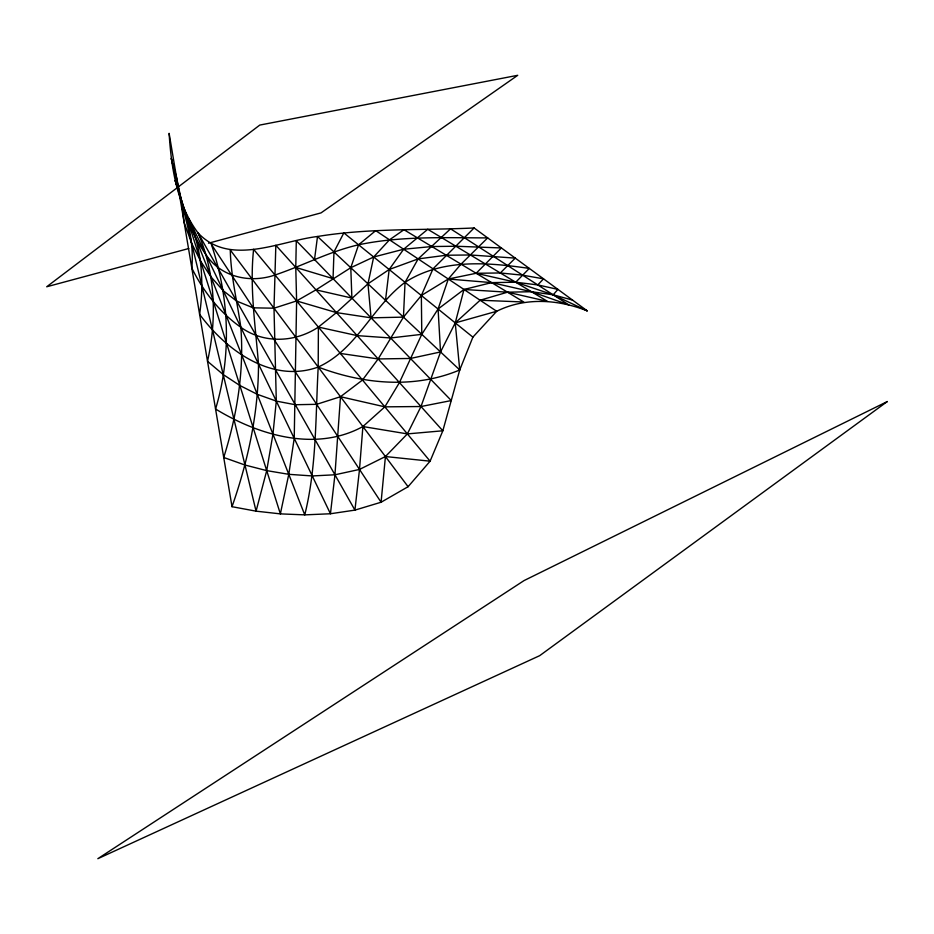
<?xml version="1.0" encoding="UTF-8"?>
<svg xmlns="http://www.w3.org/2000/svg" width="934" height="934" viewBox="0 0 934 934"><rect width="100%" height="100%" fill="white"/><g stroke="black" fill="none" stroke-linecap="round" stroke-linejoin="round"><path stroke-width="1.4" d="M572.507 300.071L553.162 294.805L531.458 291.712L491.634 282.617L463.988 289.482L455.243 322.895L459.738 369.957C414.521 389.023 363.186 384.248 318.202 367.05L318.389 327.075L336.438 312.598L367.961 283.819L389.174 269.506L418.128 258.905L446.254 255.239L470.409 254.97L515.276 258.123L500.309 272.962L476.142 273.277L448.297 279.021L421.351 295.506L403.441 317.128L378.153 358.948L362.497 380.033L340.49 396.716L316.661 404.317L295.284 404.726L276.301 401.106L257.247 394.3L239.863 385.497L223.226 374.569L207.523 361.295C217.038 318.751 215.509 273.253 198.031 232.916C176.783 204.441 171.319 167.887 169.112 133.328L232.017 506.695L256.068 511.167L280.363 513.875L304.764 514.867L330.449 513.758L354.932 510.116L381.084 502.235L408.088 486.707L430.095 461.186L442.833 430.784L459.738 369.957L472.884 337.139L496.69 311.279C525.118 297.07 558.345 299.394 587.252 310.87L474.11 227.966C421.899 230.465 369.28 227.966 317.513 236.489C279.056 241.194 229.822 266.797 198.031 232.916L354.932 510.116L359.508 469.44L362.894 426.546L384.843 406.85L399.437 382.578L421.783 334.349L438.081 309.014L448.297 279.021L461.022 264.147L487.665 237.901C444.584 237.831 401.025 235.858 358.574 244.801C329.527 251.421 303.118 265.571 275.016 275.005C250.102 283.586 220.821 277.2 205.819 254.457C194.167 238.065 186.823 219.257 180.752 200.226L304.764 514.867C316.754 466.51 315.505 416.447 318.202 367.05C356.73 349.62 372.211 306.807 405.052 282.337C442.016 258.356 487.781 262.396 529.321 268.42L515.72 282.231L491.634 282.617L448.297 279.021M318.202 367.05C271.806 383.792 225.935 350.215 199.607 314.314C204.336 282.045 201.791 248.456 188.505 218.416L330.449 513.758L334.944 474.787L340.49 396.716L384.843 406.85L420.989 406.523L451.297 400.558L296.3 240.762L295.774 267.439L296.615 300.935L294.222 438.396L288.781 474.32L280.363 513.875L175.183 180.507C184.407 208.866 194.646 237.668 191.809 268.035C203.262 291.256 219.502 312.33 240.82 327.274C263.843 343.934 295.132 342.603 318.389 327.075L357.162 335.621L390.599 337.968L421.783 334.349L421.351 295.506L433.014 268.829L474.11 227.966M385.508 300.293L389.174 269.506L403.64 249.238L427.749 229.297L547.522 301.378L507.512 292.19L463.988 289.482L438.081 309.014L440.544 351.955L420.989 406.523L407.376 433.901L385.427 456.539L359.508 469.44L334.944 474.787L312.271 475.943L288.781 474.32L266.715 470.619L244.977 465.027L223.728 457.473C236.921 415.455 244.264 371.37 240.82 327.274C237.189 301.519 230.838 276.125 230.289 250.008L408.088 486.707M314.513 259.535L317.513 236.489L459.738 369.957M232.017 506.695C248.059 460.836 258.496 412.816 258.496 364.062C255.461 325.884 249.495 287.672 253.604 249.308L430.095 461.186L385.427 456.539L381.084 502.235L211.329 244.253C229.297 297.374 231.819 355.072 215.567 409.01C258.578 435.302 315.75 452.371 362.894 426.546L407.376 433.901L442.833 430.784L275.834 245.28L274.001 308.208L276.301 401.106L272.95 434.135L266.715 470.619L256.068 511.167L171.237 158.418L176.573 177.553L181.371 200.553L184.126 222.455L191.633 243.225L200.635 261.193L210.956 276.849L223.261 290.743L236.617 301.075L253.161 307.823L274.001 308.208L296.615 300.935L315.972 289.867L350.787 267.708L373.682 257.002L403.64 249.238L431.823 246.541L455.909 246.237L501.383 247.954L476.142 273.277L515.72 282.231L553.162 294.805L587.252 310.87M296.615 300.935L336.438 312.598L371.067 317.84L403.441 317.128L405.052 282.337L418.128 258.905L450.562 228.83L568.794 304.858L531.458 291.712L507.512 292.19L480.111 300.234L455.243 322.895L440.544 351.955L410.47 358.458L378.153 358.948L340.35 353.437M553.162 294.805L557.937 289.388L537.774 284.917L515.72 282.231M537.774 284.917L543.541 278.846L522.643 275.18L500.309 272.962M455.243 322.895L496.69 311.279L375.725 230.64L358.574 244.801L350.787 267.708L351.884 298.063L315.972 289.867M188.785 248.514L46.7 286.773L259.78 125.074L517.728 75.304L321.027 212.894L208.48 243.202M480.111 300.234L523.787 302.009L403.967 229.729L389.501 239.816L373.682 257.002L367.961 283.819L371.067 317.84M295.774 267.439L333.041 278.636L333.975 251.935L343.84 232.893L472.884 337.139M887.3 401.55L539.7 655.656L97.837 858.696L524.044 580.586L887.3 401.55"/></g></svg>
